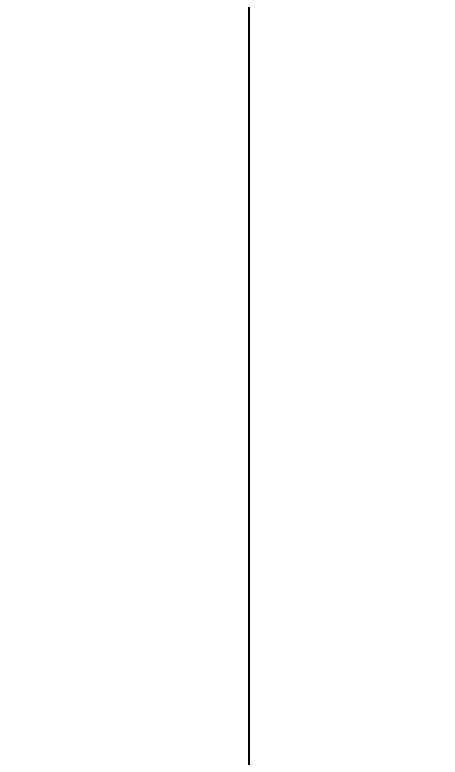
# Model space of a CAD drawing. Header units: metres. Extents: x 256329 to 886268, y -249371 to 355.
# Drawn here: x 287182.74 to 287207.68, y -1085.03 to -1041.48 of the extents above; entities that cross this region are included whole.
import ezdxf

# ---------------------------------------------------------------- set-up
doc = ezdxf.new("R2010")
doc.units = ezdxf.units.M
doc.header["$MEASUREMENT"] = 0
doc.layers.add('SPA COMMENT', color=7, linetype='Continuous', true_color=0xeb0505)

msp = doc.modelspace()

# ---------------------------------------------------------------- linework, layer by layer
at = {"layer": 'SPA COMMENT'}
msp.add_lwpolyline([(287196.485564, -583.547289), (287356.837695, -583.547289), (287356.837695, -1602.985941), (287196.485564, -1602.985941)], close=True, dxfattribs=at)

doc.saveas('drawing.dxf')
